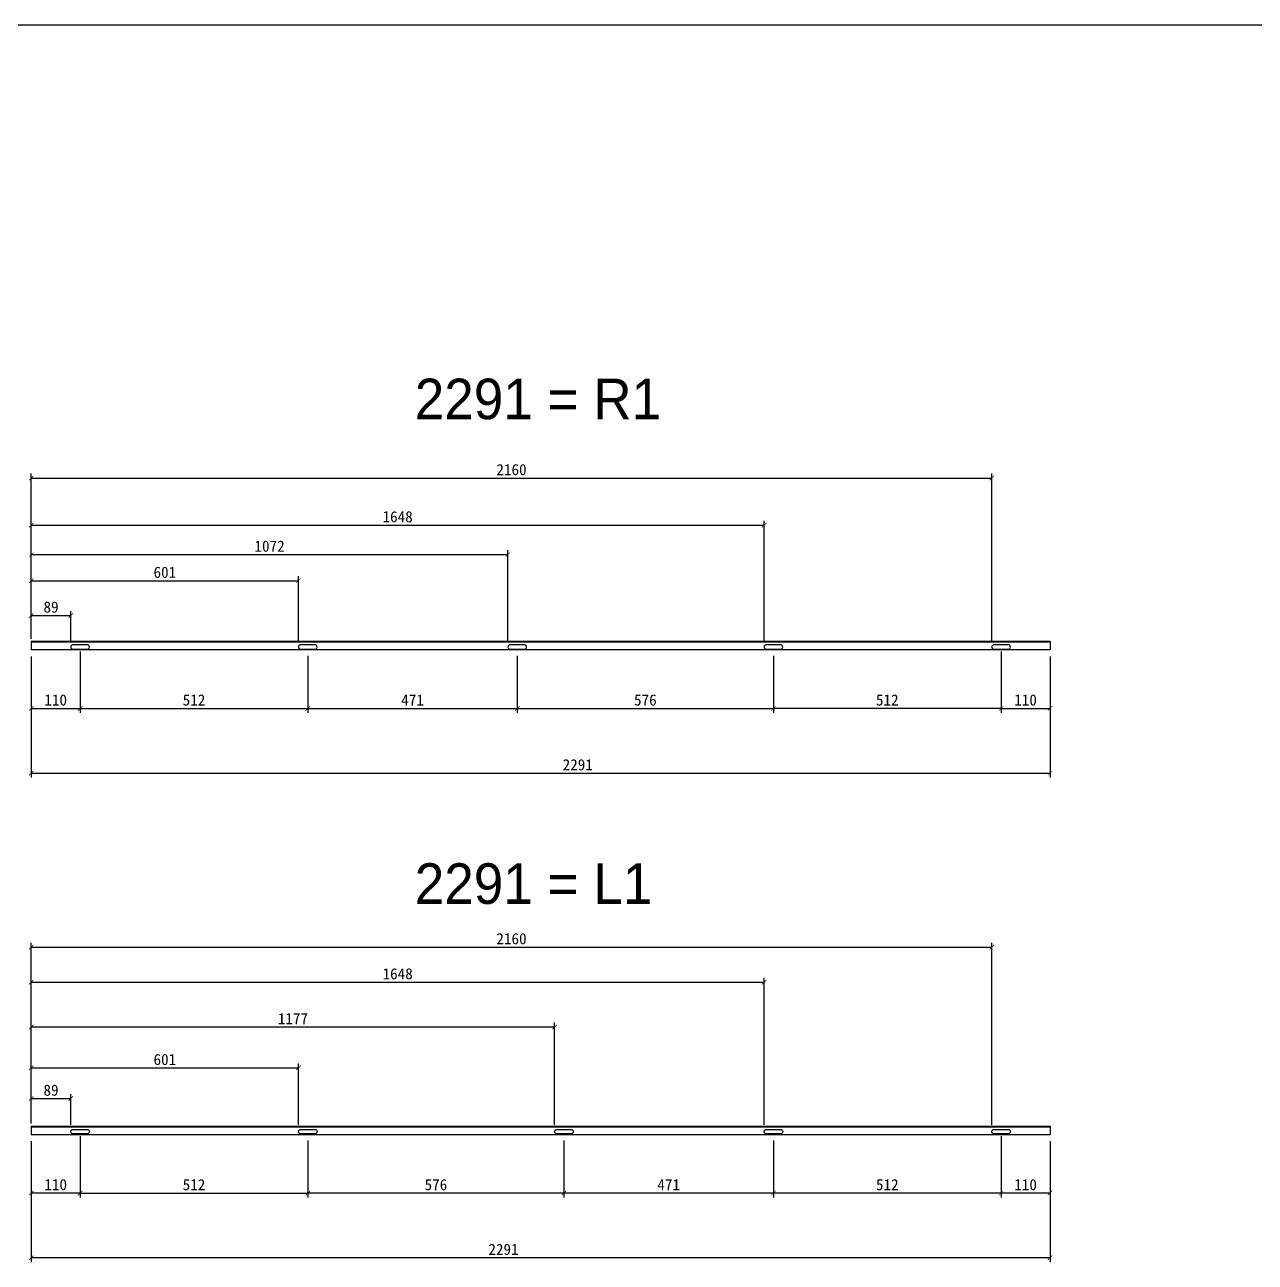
# Model space of a CAD drawing. Header units: millimetres. Extents: x -44117 to 256353, y -2095463 to 65325.
# Drawn here: x 122615 to 125383, y -923660 to -920878 of the extents above; entities that cross this region are included whole.
import ezdxf

# ---------------------------------------------------------------- set-up
doc = ezdxf.new("R2010")
doc.units = ezdxf.units.MM
doc.header["$LTSCALE"] = 10
doc.dimstyles.new('ISO-25', dxfattribs={"dimtxt": 2.5, "dimasz": 2.5, "dimexe": 1, "dimexo": 1, "dimtad": 1, "dimtxsty": 'Standard', "dimblk": 'ARCHTICK', "dimcen": 2.5, "dimadec": 0, "dimazin": 0, "dimtfac": 1, "dimtmove": 0, "dimatfit": 3, "dimfxl": 0, "dimarcsym": 0})

# ---------------------------------------------------------------- blocks, each defined once
blk = doc.blocks.new('_ArchTick')
at = {"color": 0, "linetype": 'ByBlock', "const_width": 0.15}
blk.add_lwpolyline([(-0.5, -0.5), (0.5, 0.5)], dxfattribs=at)
blk = doc.blocks.new('*D6129')
at = {"color": 0, "lineweight": -2}
for p, q in [((122630.1, -922298.2), (122630.1, -922570.3)), ((124921.1, -922298.2), (124921.1, -922570.3)), ((122630.1, -922560.3), (124921.1, -922560.3))]:
    blk.add_line(p, q, dxfattribs=at)
at = {"layer": 'Defpoints', "color": 0}
for p in [(122630.1, -922283.2), (124921.1, -922283.2), (124921.1, -922560.3)]:
    blk.add_point(p, dxfattribs=at)
at = {"color": 0, "lineweight": -2, "xscale": 10, "yscale": 10, "zscale": 10, "rotation": 180}
blk.add_blockref('_ArchTick', (122630.1, -922560.3), dxfattribs=at)
at = {"color": 0, "lineweight": -2, "xscale": 10, "yscale": 10, "zscale": 10}
blk.add_blockref('_ArchTick', (124921.1, -922560.3), dxfattribs=at)
at = {"color": 0, "insert": (123859.1, -922541.6), "char_height": 25, "attachment_point": 5}
blk.add_mtext('2291', dxfattribs=at)
blk = doc.blocks.new('*D6130')
at = {"color": 0, "lineweight": -2}
for p, q in [((122630.1, -922298.2), (122630.1, -922424.8)), ((122740.1, -922286.8), (122740.1, -922424.8)), ((122630.1, -922414.8), (122740.1, -922414.8))]:
    blk.add_line(p, q, dxfattribs=at)
at = {"layer": 'Defpoints', "color": 0}
for p in [(122740.1, -922271.8), (122630.1, -922283.2), (122740.1, -922414.8)]:
    blk.add_point(p, dxfattribs=at)
at = {"color": 0, "lineweight": -2, "xscale": 10, "yscale": 10, "zscale": 10, "rotation": 180}
blk.add_blockref('_ArchTick', (122630.1, -922414.8), dxfattribs=at)
at = {"color": 0, "lineweight": -2, "xscale": 10, "yscale": 10, "zscale": 10}
blk.add_blockref('_ArchTick', (122740.1, -922414.8), dxfattribs=at)
at = {"color": 0, "insert": (122685.1, -922396), "char_height": 25, "attachment_point": 5}
blk.add_mtext('110', dxfattribs=at)
blk = doc.blocks.new('*D6131')
at = {"color": 0, "lineweight": -2}
for p, q in [((124811.1, -922286.8), (124811.1, -922424.8)), ((124921.1, -922298.2), (124921.1, -922424.8)), ((124811.1, -922414.8), (124921.1, -922414.8))]:
    blk.add_line(p, q, dxfattribs=at)
at = {"layer": 'Defpoints', "color": 0}
for p in [(124811.1, -922271.8), (124921.1, -922283.2), (124921.1, -922414.8)]:
    blk.add_point(p, dxfattribs=at)
at = {"color": 0, "lineweight": -2, "xscale": 10, "yscale": 10, "zscale": 10, "rotation": 180}
blk.add_blockref('_ArchTick', (124811.1, -922414.8), dxfattribs=at)
at = {"color": 0, "lineweight": -2, "xscale": 10, "yscale": 10, "zscale": 10}
blk.add_blockref('_ArchTick', (124921.1, -922414.8), dxfattribs=at)
at = {"color": 0, "insert": (124866.1, -922396), "char_height": 25, "attachment_point": 5}
blk.add_mtext('110', dxfattribs=at)
blk = doc.blocks.new('*D6132')
at = {"color": 0, "lineweight": -2}
for p, q in [((122740.1, -922296.8), (122740.1, -922424.8)), ((123252.1, -922296.8), (123252.1, -922424.8)), ((122740.1, -922414.8), (123252.1, -922414.8))]:
    blk.add_line(p, q, dxfattribs=at)
at = {"layer": 'Defpoints', "color": 0}
for p in [(122740.1, -922281.8), (123252.1, -922281.8), (123252.1, -922414.8)]:
    blk.add_point(p, dxfattribs=at)
at = {"color": 0, "lineweight": -2, "xscale": 10, "yscale": 10, "zscale": 10, "rotation": 180}
blk.add_blockref('_ArchTick', (122740.1, -922414.8), dxfattribs=at)
at = {"color": 0, "lineweight": -2, "xscale": 10, "yscale": 10, "zscale": 10}
blk.add_blockref('_ArchTick', (123252.1, -922414.8), dxfattribs=at)
at = {"color": 0, "insert": (122996.1, -922396), "char_height": 25, "attachment_point": 5}
blk.add_mtext('512', dxfattribs=at)
blk = doc.blocks.new('*D6133')
at = {"color": 0, "lineweight": -2}
for p, q in [((124299.1, -922296.8), (124299.1, -922424.8)), ((124811.1, -922296.8), (124811.1, -922424.8)), ((124811.1, -922414.8), (124299.1, -922414.8))]:
    blk.add_line(p, q, dxfattribs=at)
at = {"layer": 'Defpoints', "color": 0}
for p in [(124299.1, -922281.8), (124811.1, -922281.8), (124299.1, -922414.8)]:
    blk.add_point(p, dxfattribs=at)
at = {"color": 0, "lineweight": -2, "xscale": 10, "yscale": 10, "zscale": 10, "rotation": 180}
blk.add_blockref('_ArchTick', (124299.1, -922414.8), dxfattribs=at)
at = {"color": 0, "lineweight": -2, "xscale": 10, "yscale": 10, "zscale": 10}
blk.add_blockref('_ArchTick', (124811.1, -922414.8), dxfattribs=at)
at = {"color": 0, "insert": (124555.1, -922396), "char_height": 25, "attachment_point": 5}
blk.add_mtext('512', dxfattribs=at)
blk = doc.blocks.new('*D6134')
at = {"color": 0, "lineweight": -2}
for p, q in [((122630.1, -922250.6), (122630.1, -922195.9)), ((122719.1, -922261.8), (122719.1, -922195.9)), ((122630.1, -922205.9), (122719.1, -922205.9))]:
    blk.add_line(p, q, dxfattribs=at)
at = {"layer": 'Defpoints', "color": 0}
for p in [(122719.1, -922205.9), (122630.1, -922265.6), (122719.1, -922276.8)]:
    blk.add_point(p, dxfattribs=at)
at = {"color": 0, "lineweight": -2, "xscale": 10, "yscale": 10, "zscale": 10, "rotation": 180}
blk.add_blockref('_ArchTick', (122630.1, -922205.9), dxfattribs=at)
at = {"color": 0, "lineweight": -2, "xscale": 10, "yscale": 10, "zscale": 10}
blk.add_blockref('_ArchTick', (122719.1, -922205.9), dxfattribs=at)
at = {"color": 0, "insert": (122674.6, -922187.1), "char_height": 25, "attachment_point": 5}
blk.add_mtext('89', dxfattribs=at)
blk = doc.blocks.new('*D6135')
at = {"color": 0, "lineweight": -2}
for p, q in [((122630.1, -922250.6), (122630.1, -922117.7)), ((122630.1, -922127.7), (123231.1, -922127.7)), ((123231.1, -922261.8), (123231.1, -922117.7))]:
    blk.add_line(p, q, dxfattribs=at)
at = {"layer": 'Defpoints', "color": 0}
for p in [(123231.1, -922127.7), (122630.1, -922265.6), (123231.1, -922276.8)]:
    blk.add_point(p, dxfattribs=at)
at = {"color": 0, "lineweight": -2, "xscale": 10, "yscale": 10, "zscale": 10, "rotation": 180}
blk.add_blockref('_ArchTick', (122630.1, -922127.7), dxfattribs=at)
at = {"color": 0, "lineweight": -2, "xscale": 10, "yscale": 10, "zscale": 10}
blk.add_blockref('_ArchTick', (123231.1, -922127.7), dxfattribs=at)
at = {"color": 0, "insert": (122930.6, -922108.9), "char_height": 25, "attachment_point": 5}
blk.add_mtext('601', dxfattribs=at)
blk = doc.blocks.new('*D6136')
at = {"color": 0, "lineweight": -2}
for p, q in [((122630.1, -922258.7), (122630.1, -921992.9)), ((124278.1, -922261.8), (124278.1, -921992.9)), ((122630.1, -922002.9), (124278.1, -922002.9))]:
    blk.add_line(p, q, dxfattribs=at)
at = {"layer": 'Defpoints', "color": 0}
for p in [(124278.1, -922002.9), (122630.1, -922273.7), (124278.1, -922276.8)]:
    blk.add_point(p, dxfattribs=at)
at = {"color": 0, "lineweight": -2, "xscale": 10, "yscale": 10, "zscale": 10, "rotation": 180}
blk.add_blockref('_ArchTick', (122630.1, -922002.9), dxfattribs=at)
at = {"color": 0, "lineweight": -2, "xscale": 10, "yscale": 10, "zscale": 10}
blk.add_blockref('_ArchTick', (124278.1, -922002.9), dxfattribs=at)
at = {"color": 0, "insert": (123454.1, -921984.1), "char_height": 25, "attachment_point": 5}
blk.add_mtext('1648', dxfattribs=at)
blk = doc.blocks.new('*D6137')
at = {"color": 0, "lineweight": -2}
for p, q in [((122630.1, -922258.7), (122630.1, -921886.9)), ((124790.1, -922261.8), (124790.1, -921886.9)), ((122630.1, -921896.9), (124790.1, -921896.9))]:
    blk.add_line(p, q, dxfattribs=at)
at = {"layer": 'Defpoints', "color": 0}
for p in [(124790.1, -921896.9), (122630.1, -922273.7), (124790.1, -922276.8)]:
    blk.add_point(p, dxfattribs=at)
at = {"color": 0, "lineweight": -2, "xscale": 10, "yscale": 10, "zscale": 10, "rotation": 180}
blk.add_blockref('_ArchTick', (122630.1, -921896.9), dxfattribs=at)
at = {"color": 0, "lineweight": -2, "xscale": 10, "yscale": 10, "zscale": 10}
blk.add_blockref('_ArchTick', (124790.1, -921896.9), dxfattribs=at)
at = {"color": 0, "insert": (123710.1, -921878.2), "char_height": 25, "attachment_point": 5}
blk.add_mtext('2160', dxfattribs=at)
blk = doc.blocks.new('*D6138')
at = {"color": 0, "lineweight": -2}
for p, q in [((123252.1, -922296.8), (123252.1, -922424.8)), ((123723.1, -922296.8), (123723.1, -922424.8)), ((123252.1, -922414.8), (123723.1, -922414.8))]:
    blk.add_line(p, q, dxfattribs=at)
at = {"layer": 'Defpoints', "color": 0}
for p in [(123252.1, -922281.8), (123723.1, -922281.8), (123723.1, -922414.8)]:
    blk.add_point(p, dxfattribs=at)
at = {"color": 0, "lineweight": -2, "xscale": 10, "yscale": 10, "zscale": 10, "rotation": 180}
blk.add_blockref('_ArchTick', (123252.1, -922414.8), dxfattribs=at)
at = {"color": 0, "lineweight": -2, "xscale": 10, "yscale": 10, "zscale": 10}
blk.add_blockref('_ArchTick', (123723.1, -922414.8), dxfattribs=at)
at = {"color": 0, "insert": (123487.6, -922396), "char_height": 25, "attachment_point": 5}
blk.add_mtext('471', dxfattribs=at)
blk = doc.blocks.new('*D6139')
at = {"color": 0, "lineweight": -2}
for p, q in [((123723.1, -922296.8), (123723.1, -922424.8)), ((124299.1, -922296.8), (124299.1, -922424.8)), ((123723.1, -922414.8), (124299.1, -922414.8))]:
    blk.add_line(p, q, dxfattribs=at)
at = {"layer": 'Defpoints', "color": 0}
for p in [(123723.1, -922281.8), (124299.1, -922281.8), (124299.1, -922414.8)]:
    blk.add_point(p, dxfattribs=at)
at = {"color": 0, "lineweight": -2, "xscale": 10, "yscale": 10, "zscale": 10, "rotation": 180}
blk.add_blockref('_ArchTick', (123723.1, -922414.8), dxfattribs=at)
at = {"color": 0, "lineweight": -2, "xscale": 10, "yscale": 10, "zscale": 10}
blk.add_blockref('_ArchTick', (124299.1, -922414.8), dxfattribs=at)
at = {"color": 0, "insert": (124011.1, -922396), "char_height": 25, "attachment_point": 5}
blk.add_mtext('576', dxfattribs=at)
blk = doc.blocks.new('*D6140')
at = {"color": 0, "lineweight": -2}
for p, q in [((122630.1, -922258.7), (122630.1, -922059)), ((122630.1, -922069), (123702.1, -922069)), ((123702.1, -922261.8), (123702.1, -922059))]:
    blk.add_line(p, q, dxfattribs=at)
at = {"layer": 'Defpoints', "color": 0}
for p in [(123702.1, -922069), (122630.1, -922273.7), (123702.1, -922276.8)]:
    blk.add_point(p, dxfattribs=at)
at = {"color": 0, "lineweight": -2, "xscale": 10, "yscale": 10, "zscale": 10, "rotation": 180}
blk.add_blockref('_ArchTick', (122630.1, -922069), dxfattribs=at)
at = {"color": 0, "lineweight": -2, "xscale": 10, "yscale": 10, "zscale": 10}
blk.add_blockref('_ArchTick', (123702.1, -922069), dxfattribs=at)
at = {"color": 0, "insert": (123166.1, -922050.2), "char_height": 25, "attachment_point": 5}
blk.add_mtext('1072', dxfattribs=at)
blk = doc.blocks.new('*D6141')
at = {"color": 0, "lineweight": -2}
for p, q in [((122630.1, -923387.6), (122630.1, -923659.7)), ((124921.1, -923387.6), (124921.1, -923659.7)), ((124921.1, -923649.7), (122630.1, -923649.7))]:
    blk.add_line(p, q, dxfattribs=at)
at = {"layer": 'Defpoints', "color": 0}
for p in [(122630.1, -923372.6), (124921.1, -923372.6), (122630.1, -923649.7)]:
    blk.add_point(p, dxfattribs=at)
at = {"color": 0, "lineweight": -2, "xscale": 10, "yscale": 10, "zscale": 10, "rotation": 180}
blk.add_blockref('_ArchTick', (122630.1, -923649.7), dxfattribs=at)
at = {"color": 0, "lineweight": -2, "xscale": 10, "yscale": 10, "zscale": 10}
blk.add_blockref('_ArchTick', (124921.1, -923649.7), dxfattribs=at)
at = {"color": 0, "insert": (123692.1, -923631), "char_height": 25, "attachment_point": 5}
blk.add_mtext('2291', dxfattribs=at)
blk = doc.blocks.new('*D6142')
at = {"color": 0, "lineweight": -2}
for p, q in [((124811.1, -923376.2), (124811.1, -923514.2)), ((124921.1, -923387.6), (124921.1, -923514.2)), ((124921.1, -923504.2), (124811.1, -923504.2))]:
    blk.add_line(p, q, dxfattribs=at)
at = {"layer": 'Defpoints', "color": 0}
for p in [(124811.1, -923361.2), (124921.1, -923372.6), (124811.1, -923504.2)]:
    blk.add_point(p, dxfattribs=at)
at = {"color": 0, "lineweight": -2, "xscale": 10, "yscale": 10, "zscale": 10, "rotation": 180}
blk.add_blockref('_ArchTick', (124811.1, -923504.2), dxfattribs=at)
at = {"color": 0, "lineweight": -2, "xscale": 10, "yscale": 10, "zscale": 10}
blk.add_blockref('_ArchTick', (124921.1, -923504.2), dxfattribs=at)
at = {"color": 0, "insert": (124866.1, -923485.5), "char_height": 25, "attachment_point": 5}
blk.add_mtext('110', dxfattribs=at)
blk = doc.blocks.new('*D6143')
at = {"color": 0, "lineweight": -2}
for p, q in [((122630.1, -923387.6), (122630.1, -923514.2)), ((122740.1, -923376.2), (122740.1, -923514.2)), ((122740.1, -923504.2), (122630.1, -923504.2))]:
    blk.add_line(p, q, dxfattribs=at)
at = {"layer": 'Defpoints', "color": 0}
for p in [(122740.1, -923361.2), (122630.1, -923372.6), (122630.1, -923504.2)]:
    blk.add_point(p, dxfattribs=at)
at = {"color": 0, "lineweight": -2, "xscale": 10, "yscale": 10, "zscale": 10, "rotation": 180}
blk.add_blockref('_ArchTick', (122630.1, -923504.2), dxfattribs=at)
at = {"color": 0, "lineweight": -2, "xscale": 10, "yscale": 10, "zscale": 10}
blk.add_blockref('_ArchTick', (122740.1, -923504.2), dxfattribs=at)
at = {"color": 0, "insert": (122685.1, -923485.5), "char_height": 25, "attachment_point": 5}
blk.add_mtext('110', dxfattribs=at)
blk = doc.blocks.new('*D6144')
at = {"color": 0, "lineweight": -2}
for p, q in [((124299.1, -923386.2), (124299.1, -923514.2)), ((124811.1, -923386.2), (124811.1, -923514.2)), ((124811.1, -923504.2), (124299.1, -923504.2))]:
    blk.add_line(p, q, dxfattribs=at)
at = {"layer": 'Defpoints', "color": 0}
for p in [(124299.1, -923371.2), (124811.1, -923371.2), (124299.1, -923504.2)]:
    blk.add_point(p, dxfattribs=at)
at = {"color": 0, "lineweight": -2, "xscale": 10, "yscale": 10, "zscale": 10, "rotation": 180}
blk.add_blockref('_ArchTick', (124299.1, -923504.2), dxfattribs=at)
at = {"color": 0, "lineweight": -2, "xscale": 10, "yscale": 10, "zscale": 10}
blk.add_blockref('_ArchTick', (124811.1, -923504.2), dxfattribs=at)
at = {"color": 0, "insert": (124555.1, -923485.5), "char_height": 25, "attachment_point": 5}
blk.add_mtext('512', dxfattribs=at)
blk = doc.blocks.new('*D6145')
at = {"color": 0, "lineweight": -2}
for p, q in [((122740.1, -923386.2), (122740.1, -923514.2)), ((123252.1, -923386.2), (123252.1, -923514.2)), ((122740.1, -923504.2), (123252.1, -923504.2))]:
    blk.add_line(p, q, dxfattribs=at)
at = {"layer": 'Defpoints', "color": 0}
for p in [(122740.1, -923371.2), (123252.1, -923371.2), (123252.1, -923504.2)]:
    blk.add_point(p, dxfattribs=at)
at = {"color": 0, "lineweight": -2, "xscale": 10, "yscale": 10, "zscale": 10, "rotation": 180}
blk.add_blockref('_ArchTick', (122740.1, -923504.2), dxfattribs=at)
at = {"color": 0, "lineweight": -2, "xscale": 10, "yscale": 10, "zscale": 10}
blk.add_blockref('_ArchTick', (123252.1, -923504.2), dxfattribs=at)
at = {"color": 0, "insert": (122996.1, -923485.5), "char_height": 25, "attachment_point": 5}
blk.add_mtext('512', dxfattribs=at)
blk = doc.blocks.new('*D6146')
at = {"color": 0, "lineweight": -2}
for p, q in [((123828.1, -923386.2), (123828.1, -923514.2)), ((124299.1, -923386.2), (124299.1, -923514.2)), ((124299.1, -923504.2), (123828.1, -923504.2))]:
    blk.add_line(p, q, dxfattribs=at)
at = {"layer": 'Defpoints', "color": 0}
for p in [(123828.1, -923371.2), (124299.1, -923371.2), (123828.1, -923504.2)]:
    blk.add_point(p, dxfattribs=at)
at = {"color": 0, "lineweight": -2, "xscale": 10, "yscale": 10, "zscale": 10, "rotation": 180}
blk.add_blockref('_ArchTick', (123828.1, -923504.2), dxfattribs=at)
at = {"color": 0, "lineweight": -2, "xscale": 10, "yscale": 10, "zscale": 10}
blk.add_blockref('_ArchTick', (124299.1, -923504.2), dxfattribs=at)
at = {"color": 0, "insert": (124063.6, -923485.5), "char_height": 25, "attachment_point": 5}
blk.add_mtext('471', dxfattribs=at)
blk = doc.blocks.new('*D6147')
at = {"color": 0, "lineweight": -2}
for p, q in [((123252.1, -923386.2), (123252.1, -923514.2)), ((123828.1, -923386.2), (123828.1, -923514.2)), ((123828.1, -923504.2), (123252.1, -923504.2))]:
    blk.add_line(p, q, dxfattribs=at)
at = {"layer": 'Defpoints', "color": 0}
for p in [(123252.1, -923371.2), (123828.1, -923371.2), (123252.1, -923504.2)]:
    blk.add_point(p, dxfattribs=at)
at = {"color": 0, "lineweight": -2, "xscale": 10, "yscale": 10, "zscale": 10, "rotation": 180}
blk.add_blockref('_ArchTick', (123252.1, -923504.2), dxfattribs=at)
at = {"color": 0, "lineweight": -2, "xscale": 10, "yscale": 10, "zscale": 10}
blk.add_blockref('_ArchTick', (123828.1, -923504.2), dxfattribs=at)
at = {"color": 0, "insert": (123540.1, -923485.5), "char_height": 25, "attachment_point": 5}
blk.add_mtext('576', dxfattribs=at)
blk = doc.blocks.new('*D6148')
at = {"color": 0, "lineweight": -2}
for p, q in [((122630.1, -923348.1), (122630.1, -923281.8)), ((122630.1, -923291.8), (122719.1, -923291.8)), ((122719.1, -923351.2), (122719.1, -923281.8))]:
    blk.add_line(p, q, dxfattribs=at)
at = {"layer": 'Defpoints', "color": 0}
for p in [(122719.1, -923291.8), (122630.1, -923363.1), (122719.1, -923366.2)]:
    blk.add_point(p, dxfattribs=at)
at = {"color": 0, "lineweight": -2, "xscale": 10, "yscale": 10, "zscale": 10, "rotation": 180}
blk.add_blockref('_ArchTick', (122630.1, -923291.8), dxfattribs=at)
at = {"color": 0, "lineweight": -2, "xscale": 10, "yscale": 10, "zscale": 10}
blk.add_blockref('_ArchTick', (122719.1, -923291.8), dxfattribs=at)
at = {"color": 0, "insert": (122674.6, -923273.1), "char_height": 25, "attachment_point": 5}
blk.add_mtext('89', dxfattribs=at)
blk = doc.blocks.new('*D6149')
at = {"color": 0, "lineweight": -2}
for p, q in [((122630.1, -923348.1), (122630.1, -923212.8)), ((122630.1, -923222.8), (123231.1, -923222.8)), ((123231.1, -923351.2), (123231.1, -923212.8))]:
    blk.add_line(p, q, dxfattribs=at)
at = {"layer": 'Defpoints', "color": 0}
for p in [(123231.1, -923222.8), (122630.1, -923363.1), (123231.1, -923366.2)]:
    blk.add_point(p, dxfattribs=at)
at = {"color": 0, "lineweight": -2, "xscale": 10, "yscale": 10, "zscale": 10, "rotation": 180}
blk.add_blockref('_ArchTick', (122630.1, -923222.8), dxfattribs=at)
at = {"color": 0, "lineweight": -2, "xscale": 10, "yscale": 10, "zscale": 10}
blk.add_blockref('_ArchTick', (123231.1, -923222.8), dxfattribs=at)
at = {"color": 0, "insert": (122930.6, -923204.1), "char_height": 25, "attachment_point": 5}
blk.add_mtext('601', dxfattribs=at)
blk = doc.blocks.new('*D6150')
at = {"color": 0, "lineweight": -2}
for p, q in [((122630.1, -923348.1), (122630.1, -923120.9)), ((122630.1, -923130.9), (123807.1, -923130.9)), ((123807.1, -923351.2), (123807.1, -923120.9))]:
    blk.add_line(p, q, dxfattribs=at)
at = {"layer": 'Defpoints', "color": 0}
for p in [(123807.1, -923130.9), (122630.1, -923363.1), (123807.1, -923366.2)]:
    blk.add_point(p, dxfattribs=at)
at = {"color": 0, "lineweight": -2, "xscale": 10, "yscale": 10, "zscale": 10, "rotation": 180}
blk.add_blockref('_ArchTick', (122630.1, -923130.9), dxfattribs=at)
at = {"color": 0, "lineweight": -2, "xscale": 10, "yscale": 10, "zscale": 10}
blk.add_blockref('_ArchTick', (123807.1, -923130.9), dxfattribs=at)
at = {"color": 0, "insert": (123218.6, -923112.1), "char_height": 25, "attachment_point": 5}
blk.add_mtext('1177', dxfattribs=at)
blk = doc.blocks.new('*D6151')
at = {"color": 0, "lineweight": -2}
for p, q in [((122630.1, -923348.1), (122630.1, -923020.2)), ((122630.1, -923030.2), (124278.1, -923030.2)), ((124278.1, -923351.2), (124278.1, -923020.2))]:
    blk.add_line(p, q, dxfattribs=at)
at = {"layer": 'Defpoints', "color": 0}
for p in [(124278.1, -923030.2), (122630.1, -923363.1), (124278.1, -923366.2)]:
    blk.add_point(p, dxfattribs=at)
at = {"color": 0, "lineweight": -2, "xscale": 10, "yscale": 10, "zscale": 10, "rotation": 180}
blk.add_blockref('_ArchTick', (122630.1, -923030.2), dxfattribs=at)
at = {"color": 0, "lineweight": -2, "xscale": 10, "yscale": 10, "zscale": 10}
blk.add_blockref('_ArchTick', (124278.1, -923030.2), dxfattribs=at)
at = {"color": 0, "insert": (123454.1, -923011.5), "char_height": 25, "attachment_point": 5}
blk.add_mtext('1648', dxfattribs=at)
blk = doc.blocks.new('*D6152')
at = {"color": 0, "lineweight": -2}
for p, q in [((122630.1, -923348.1), (122630.1, -922941.4)), ((124790.1, -923351.2), (124790.1, -922941.4)), ((122630.1, -922951.4), (124790.1, -922951.4))]:
    blk.add_line(p, q, dxfattribs=at)
at = {"layer": 'Defpoints', "color": 0}
for p in [(124790.1, -922951.4), (122630.1, -923363.1), (124790.1, -923366.2)]:
    blk.add_point(p, dxfattribs=at)
at = {"color": 0, "lineweight": -2, "xscale": 10, "yscale": 10, "zscale": 10, "rotation": 180}
blk.add_blockref('_ArchTick', (122630.1, -922951.4), dxfattribs=at)
at = {"color": 0, "lineweight": -2, "xscale": 10, "yscale": 10, "zscale": 10}
blk.add_blockref('_ArchTick', (124790.1, -922951.4), dxfattribs=at)
at = {"color": 0, "insert": (123710.1, -922932.6), "char_height": 25, "attachment_point": 5}
blk.add_mtext('2160', dxfattribs=at)

msp = doc.modelspace()

# ---------------------------------------------------------------- linework, layer by layer
at = {"color": 1}
for p, q in [((104260.77588, -920878.01809), (196529.92274, -920878.01809)), ((104260.77588, -920878.01809), (196529.92274, -920878.01809)), ((104260.77588, -920878.01809), (196529.92274, -920878.01809)), ((104260.77588, -920878.01809), (196529.92274, -920878.01809)), ((104260.77588, -920878.01809), (196529.92274, -920878.01809)), ((104260.77588, -920878.01809), (196529.92274, -920878.01809)), ((104260.77588, -920878.01809), (196529.92274, -920878.01809)), ((104260.77588, -920878.01809), (196529.92274, -920878.01809)), ((104260.77588, -920878.01809), (196529.92274, -920878.01809)), ((104260.77588, -920878.01809), (196529.92274, -920878.01809)), ((106472.62401, -920878.01809), (198741.77087, -920878.01809)), ((106472.62401, -920878.01809), (198741.77087, -920878.01809)), ((106472.62401, -920878.01809), (198741.77087, -920878.01809)), ((106472.62401, -920878.01809), (198741.77087, -920878.01809)), ((106472.62401, -920878.01809), (198741.77087, -920878.01809)), ((106472.62401, -920878.01809), (198741.77087, -920878.01809)), ((106472.62401, -920878.01809), (198741.77087, -920878.01809)), ((106472.62401, -920878.01809), (198741.77087, -920878.01809)), ((106472.62401, -920878.01809), (198741.77087, -920878.01809)), ((106472.62401, -920878.01809), (198741.77087, -920878.01809))]:
    msp.add_line(p, q, dxfattribs=at)
at = {"linetype": 'Continuous'}
for p, q in [((124921.09486, -922264.19209), (122630.09007, -922264.19209)), ((124921.09486, -922265.59209), (122630.09007, -922265.59209)), ((124921.09486, -922283.19209), (122630.09007, -922283.19209)), ((122630.09007, -923353.61814), (124921.09486, -923353.61814)), ((122630.09007, -923355.01814), (124921.09486, -923355.01814)), ((122630.09007, -923372.61814), (124921.09486, -923372.61814))]:
    msp.add_line(p, q, dxfattribs=at)
for p, q in [((122630.09007, -922264.19209), (122630.09007, -922283.19209)), ((124921.09486, -922264.19209), (124921.09486, -922283.19209)), ((122630.09007, -923353.61814), (122630.09007, -923372.61814)), ((124921.09486, -923353.61814), (124921.09486, -923372.61814))]:
    msp.add_line(p, q)
at = {"color": 2, "linetype": 'Continuous'}
for points in [[(122719.09027, -922276.79209), (122719.09027, -922276.79209, 0.4142135624), (122724.09027, -922281.79209), (122756.09027, -922281.79209, 0.4142135624), (122761.09027, -922276.79209), (122761.09027, -922276.79209, 0.4142135624), (122756.09027, -922271.79209), (122724.09027, -922271.79209, 0.4142135624)], [(123231.09027, -922276.79209), (123231.09027, -922276.79209, 0.4142135624), (123236.09027, -922281.79209), (123268.09027, -922281.79209, 0.4142135624), (123273.09027, -922276.79209), (123273.09027, -922276.79209, 0.4142135624), (123268.09027, -922271.79209), (123236.09027, -922271.79209, 0.4142135624)], [(123702.09027, -922276.79209), (123702.09027, -922276.79209, 0.4142135624), (123707.09027, -922281.79209), (123739.09027, -922281.79209, 0.4142135624), (123744.09027, -922276.79209), (123744.09027, -922276.79209, 0.4142135624), (123739.09027, -922271.79209), (123707.09027, -922271.79209, 0.4142135624)], [(124278.09027, -922276.79209), (124278.09027, -922276.79209, 0.4142135624), (124283.09027, -922281.79209), (124315.09027, -922281.79209, 0.4142135624), (124320.09027, -922276.79209), (124320.09027, -922276.79209, 0.4142135624), (124315.09027, -922271.79209), (124283.09027, -922271.79209, 0.4142135624)], [(124790.09027, -922276.79209), (124790.09027, -922276.79209, 0.4142135624), (124795.09027, -922281.79209), (124827.09027, -922281.79209, 0.4142135624), (124832.09027, -922276.79209), (124832.09027, -922276.79209, 0.4142135624), (124827.09027, -922271.79209), (124795.09027, -922271.79209, 0.4142135624)], [(122761.09466, -923366.21814), (122761.09466, -923366.21814, -0.4142135624), (122756.09466, -923371.21814), (122724.09466, -923371.21814, -0.4142135624), (122719.09466, -923366.21814), (122719.09466, -923366.21814, -0.4142135624), (122724.09466, -923361.21814), (122756.09466, -923361.21814, -0.4142135624)], [(123273.09466, -923366.21814), (123273.09466, -923366.21814, -0.4142135624), (123268.09466, -923371.21814), (123236.09466, -923371.21814, -0.4142135624), (123231.09466, -923366.21814), (123231.09466, -923366.21814, -0.4142135624), (123236.09466, -923361.21814), (123268.09466, -923361.21814, -0.4142135624)], [(123849.09466, -923366.21814), (123849.09466, -923366.21814, -0.4142135624), (123844.09466, -923371.21814), (123812.09466, -923371.21814, -0.4142135624), (123807.09466, -923366.21814), (123807.09466, -923366.21814, -0.4142135624), (123812.09466, -923361.21814), (123844.09466, -923361.21814, -0.4142135624)], [(124320.09466, -923366.21814), (124320.09466, -923366.21814, -0.4142135624), (124315.09466, -923371.21814), (124283.09466, -923371.21814, -0.4142135624), (124278.09466, -923366.21814), (124278.09466, -923366.21814, -0.4142135624), (124283.09466, -923361.21814), (124315.09466, -923361.21814, -0.4142135624)], [(124832.09466, -923366.21814), (124832.09466, -923366.21814, -0.4142135624), (124827.09466, -923371.21814), (124795.09466, -923371.21814, -0.4142135624), (124790.09466, -923366.21814), (124790.09466, -923366.21814, -0.4142135624), (124795.09466, -923361.21814), (124827.09466, -923361.21814, -0.4142135624)]]:
    msp.add_lwpolyline(points, format="xyb", close=True, dxfattribs=at)

# ---------------------------------------------------------------- texts
at = {"char_height": 91.2356303, "attachment_point": 1}
for s, heights, insert in [('{\\fGulim|b0|i0|c129|p50;2291 = R1}', [-93.90831], (123492.50322, -921673.53947)), ('{\\fGulim|b0|i0|c129|p50;2291 = L1}', [-93.78683], (123492.50322, -922762.96552))]:
    msp.add_mtext_dynamic_manual_height_columns(s, width=2155.3243433, gutter_width=8.14604, heights=heights, dxfattribs=dict(at, insert=insert))

# ---------------------------------------------------------------- dimensions: what is measured, and where the dimension line sits
for base, p1, p2, picture, middle in [((124790.09027, -921896.9307), (122630.09007, -922273.69209), (124790.09027, -922276.79209), '*D6137', (123710.09017, -921878.1807)), ((124278.09027, -922002.86614), (122630.09007, -922273.69209), (124278.09027, -922276.79209), '*D6136', (123454.09017, -921984.11614)), ((123702.09027, -922068.97267), (122630.09007, -922273.69209), (123702.09027, -922276.79209), '*D6140', (123166.09017, -922050.22267)), ((123231.09027, -922127.66321), (122630.09007, -922265.59209), (123231.09027, -922276.79209), '*D6135', (122930.59017, -922108.91321)), ((122719.09027, -922205.85938), (122630.09007, -922265.59209), (122719.09027, -922276.79209), '*D6134', (122674.59017, -922187.10938)), ((122740.09027, -922414.78168), (122630.09007, -922283.19209), (122740.09027, -922271.79209), '*D6130', (122685.09017, -922396.03168)), ((124921.09486, -922414.78168), (124811.09027, -922271.79209), (124921.09486, -922283.19209), '*D6131', (124866.09256, -922396.03168)), ((123252.09027, -922414.78168), (122740.09027, -922281.79209), (123252.09027, -922281.79209), '*D6132', (122996.09027, -922396.03168)), ((123723.09027, -922414.78168), (123252.09027, -922281.79209), (123723.09027, -922281.79209), '*D6138', (123487.59027, -922396.03168)), ((124299.09027, -922414.78168), (123723.09027, -922281.79209), (124299.09027, -922281.79209), '*D6139', (124011.09027, -922396.03168)), ((124299.09027, -922414.78168), (124811.09027, -922281.79209), (124299.09027, -922281.79209), '*D6133', (124555.09027, -922396.03168)), ((124790.09467, -922951.38459), (122630.09007, -923363.11814), (124790.09467, -923366.21098), '*D6152', (123710.09237, -922932.63459)), ((124278.09466, -923030.22557), (122630.09007, -923363.11814), (124278.09466, -923366.21814), '*D6151', (123454.09237, -923011.47557)), ((123807.09468, -923130.85161), (122630.09007, -923363.11814), (123807.09468, -923366.20502), '*D6150', (123218.59237, -923112.10161)), ((123231.09473, -923222.82149), (122630.09007, -923363.11814), (123231.09473, -923366.19256), '*D6149', (122930.5924, -923204.07149)), ((122719.09466, -923291.82194), (122630.09007, -923363.11814), (122719.09466, -923366.21814), '*D6148', (122674.59237, -923273.07194))]:
    dim = msp.add_linear_dim(base=base, p1=p1, p2=p2, dimstyle='ISO-25', override={"dimscale": 10, "dimasz": 1, "dimexo": 1.5})
    dim.commit()
    dim.dimension.update_dxf_attribs({"geometry": picture, "text_midpoint": middle})
dim = msp.add_linear_dim(base=(124921.09486, -922560.3151), p1=(122630.09007, -922283.19209), p2=(124921.09486, -922283.19209), dimstyle='ISO-25', override={"dimscale": 10, "dimasz": 1, "dimexo": 1.5})
dim.commit()
dim.dimension.update_dxf_attribs({"geometry": '*D6129', "text_midpoint": (123859.09247, -922560.3151), "dimtype": 160})
for base, p1, p2, picture, middle in [((122630.09007, -923504.20772), (122740.09466, -923361.21814), (122630.09007, -923372.61814), '*D6143', (122685.09237, -923485.45772)), ((124811.09466, -923504.20772), (124921.09486, -923372.61814), (124811.09466, -923361.21814), '*D6142', (124866.09476, -923485.45772)), ((123252.09466, -923504.20772), (122740.09466, -923371.21814), (123252.09466, -923371.21814), '*D6145', (122996.09466, -923485.45772)), ((123252.09466, -923504.20772), (123828.09466, -923371.21814), (123252.09466, -923371.21814), '*D6147', (123540.09466, -923485.45772)), ((123828.09466, -923504.20772), (124299.09466, -923371.21814), (123828.09466, -923371.21814), '*D6146', (124063.59466, -923485.45772)), ((124299.09466, -923504.20772), (124811.09466, -923371.21814), (124299.09466, -923371.21814), '*D6144', (124555.09466, -923485.45772))]:
    dim = msp.add_linear_dim(base=base, p1=p1, p2=p2, angle=180, dimstyle='ISO-25', override={"dimscale": 10, "dimasz": 1, "dimexo": 1.5})
    dim.commit()
    dim.dimension.update_dxf_attribs({"geometry": picture, "text_midpoint": middle})
dim = msp.add_linear_dim(base=(122630.09007, -923649.74115), p1=(124921.09486, -923372.61814), p2=(122630.09007, -923372.61814), angle=180, dimstyle='ISO-25', override={"dimscale": 10, "dimasz": 1, "dimexo": 1.5})
dim.commit()
dim.dimension.update_dxf_attribs({"geometry": '*D6141', "text_midpoint": (123692.09247, -923649.74115), "dimtype": 160})

doc.saveas('drawing.dxf')
